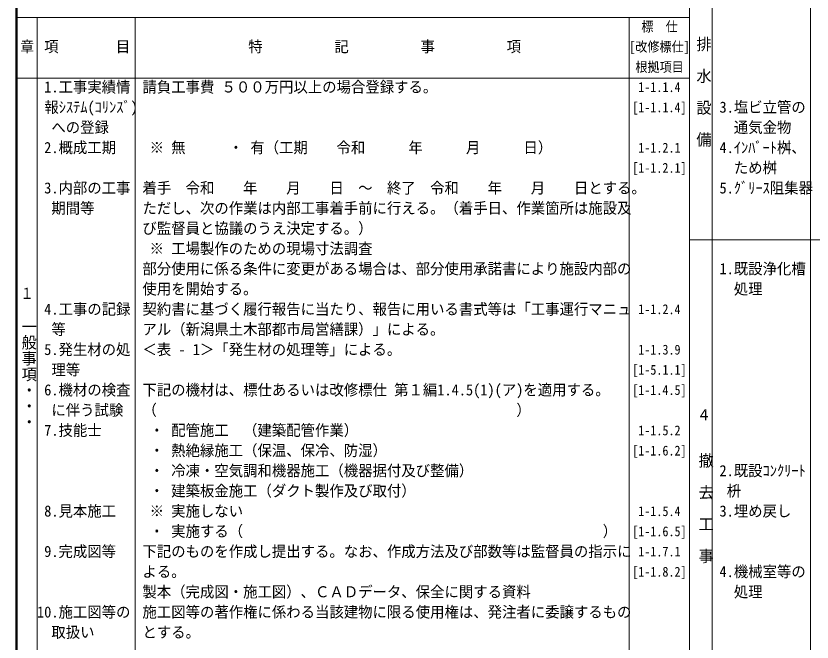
# Model space of a CAD drawing. Units: millimetres on the paper. Extents: x -399 to 402, y -274 to 280.
# Drawn here: x -398.6 to -162, y -91.6 to 94.4 of the extents above; entities that cross this region are included whole.
import ezdxf
from ezdxf.enums import TextEntityAlignment as Align

# ---------------------------------------------------------------- set-up
doc = ezdxf.new("R2010")
doc.units = ezdxf.units.MM
doc.layers.add('0-0', color=7, linetype='Continuous', lineweight=9)
doc.layers.add('F-0_枠', color=2, linetype='Continuous', lineweight=9)
doc.styles.add('@ＭＳ ゴシック', font='')
doc.styles.add('ＭＳ ゴシック', font='')
doc.styles.get('@ＭＳ ゴシック').set_extended_font_data('@MS Gothic')
doc.styles.get('ＭＳ ゴシック').set_extended_font_data('MS Gothic')

msp = doc.modelspace()

# ---------------------------------------------------------------- linework, layer by layer
at = {"layer": '0-0', "color": 2}
for p, q in [((-398.207, 93.905), (-198.357, 93.905)), ((-216.357, 93.905), (-216.357, -250.047)), ((-398.207, 75.905), (-198.357, 75.905)), ((-198.357, 27.906), (2.093, 27.906))]:
    msp.add_line(p, q, dxfattribs=at)
at = {"layer": 'F-0_枠'}
for p, q in [((-398.607, -274.447), (-398.607, 279.553)), ((-398.407, -274.247), (-398.407, 279.353)), ((-398.207, -274.047), (-398.207, 279.153)), ((-198.357, 279.153), (-198.357, -250.047)), ((-191.627, 279.225), (-191.627, -249.997)), ((-162.427, 279.053), (-162.427, -250.093)), ((-392.338, 93.905), (-392.338, -250.047)), ((-363.138, 93.905), (-363.138, -250.047))]:
    msp.add_line(p, q, dxfattribs=at)

# ---------------------------------------------------------------- texts
at = {"layer": '0-0', "style": 'ＭＳ ゴシック'}
for s, height, width, p in [('標\u3000仕', 2.933, 0.9, (-212.707, 88.905)), ('章', 3.299, 0.9, (-397.273, 82.655)), ('項        目', 3.299, 0.95, (-390.238, 82.655)), ('特          記          事          項', 3.299, 0.95, (-329.548, 82.655)), ('[改修標仕]', 2.933, 0.9, (-216.332, 82.905)), ('根拠項目', 2.933, 0.9, (-214.507, 76.905)), (' 1.工事実績情', 3.299, 0.95, (-392.338, 70.655)), (' 請負工事費 ５００万円以上の場合登録する。\u3000', 3.299, 0.95, (-363.138, 70.655)), ('1-1.1.4', 2.933, 0.9, (-213.632, 70.905)), ('  報ｼｽﾃﾑ(ｺﾘﾝｽﾞ)', 3.299, 0.95, (-394.412, 64.661)), ('[1-1.1.4]', 2.933, 0.9, (-215.432, 64.905)), (' 3.塩ビ立管の', 3.299, 0.95, (-191.627, 64.655)), ('  への登録', 3.299, 0.95, (-392.338, 58.655)), ('   通気金物', 3.299, 0.95, (-191.627, 58.655)), (' 2.概成工期', 3.299, 0.95, (-392.338, 52.655)), ('\u3000※ 無\u3000\u3000\u3000・ 有（工期    令和\u3000\u3000\u3000年\u3000\u3000\u3000月\u3000\u3000\u3000日）', 3.299, 0.95, (-363.138, 52.655)), (' 4.ｲﾝﾊﾞｰﾄ桝、', 3.299, 0.95, (-191.627, 52.656)), ('1-1.2.1', 2.933, 0.9, (-213.632, 52.905)), ('[1-1.2.1]', 2.933, 0.9, (-215.432, 46.906)), ('   ため桝', 3.299, 0.95, (-191.627, 46.656)), (' 3.内部の工事', 3.299, 0.95, (-392.338, 40.656)), (' 着手\u3000令和\u3000\u3000年\u3000\u3000月\u3000\u3000日\u3000～\u3000終了\u3000令和\u3000\u3000年\u3000\u3000月\u3000\u3000日とする。', 3.299, 0.95, (-363.138, 40.656)), (' 5.ｸﾞﾘｰｽ阻集器', 3.299, 0.95, (-191.627, 40.656)), ('  期間等', 3.299, 0.95, (-392.338, 34.656)), (' ただし、次の作業は内部工事着手前に行える。（着手日、作業箇所は施設及', 3.299, 0.95, (-363.138, 34.656)), (' び監督員と協議のうえ決定する。）', 3.299, 0.95, (-363.138, 28.656)), ('  ※ 工場製作のための現場寸法調査', 3.299, 0.95, (-363.138, 22.656)), (' 部分使用に係る条件に変更がある場合は、部分使用承諾書により施設内部の', 3.299, 0.95, (-363.138, 16.656)), (' 1.既設浄化槽', 3.299, 0.95, (-191.627, 16.656)), (' 使用を開始する。', 3.299, 0.95, (-363.138, 10.656)), ('   処理', 3.299, 0.95, (-191.627, 10.656)), ('１', 3.299, 0.9, (-397.346, 9.32)), (' 4.工事の記録', 3.299, 0.95, (-392.338, 4.656)), (' 契約書に基づく履行報告に当たり、報告に用いる書式等は「工事運行マニュ', 3.299, 0.95, (-363.138, 4.656)), ('1-1.2.4', 2.933, 0.9, (-213.632, 4.906)), ('\u3000等', 3.299, 0.95, (-392.338, -1.344)), (' アル（新潟県土木部都市局営繕課）」による。', 3.299, 0.95, (-363.138, -1.344)), (' 5.発生材の処', 3.299, 0.95, (-392.338, -7.344)), (' ＜表 - 1＞「発生材の処理等」による。', 3.299, 0.95, (-363.138, -7.344)), ('1-1.3.9', 2.933, 0.9, (-213.632, -7.094)), ('\u3000理等', 3.299, 0.95, (-392.338, -13.344)), ('[1-5.1.1]', 2.933, 0.9, (-215.432, -13.094)), (' 6.機材の検査', 3.299, 0.95, (-392.338, -19.344)), (' 下記の機材は、標仕あるいは改修標仕 第１編1.4.5(1)(ア)を適用する。', 3.299, 0.95, (-363.138, -19.344)), ('[1-1.4.5]', 2.933, 0.9, (-215.432, -19.094)), ('  に伴う試験', 3.299, 0.95, (-392.338, -25.344)), (' （\u3000\u3000\u3000\u3000\u3000\u3000\u3000\u3000\u3000\u3000\u3000\u3000\u3000\u3000\u3000\u3000\u3000\u3000\u3000\u3000\u3000\u3000\u3000\u3000\u3000）', 3.299, 0.95, (-363.138, -25.344)), ('４', 3.299, 0.9, (-196.157, -26.747)), (' 7.技能士', 3.299, 0.95, (-392.338, -31.344)), ('\u3000・ 配管施工  （建築配管作業）    ', 3.299, 0.95, (-363.138, -31.344)), ('1-1.5.2', 2.933, 0.9, (-213.632, -31.094)), ('\u3000・ 熱絶縁施工（保温、保冷、防湿）', 3.299, 0.95, (-363.138, -37.342)), ('[1-1.6.2]', 2.933, 0.9, (-215.432, -37.092)), ('\u3000・ 冷凍・空気調和機器施工（機器据付及び整備）    ', 3.299, 0.95, (-363.138, -43.342)), (' 2.既設ｺﾝｸﾘｰﾄ', 3.299, 0.95, (-191.627, -43.342)), ('\u3000・ 建築板金施工（ダクト製作及び取付）    ', 3.299, 0.95, (-363.138, -49.342)), ('\u3000枡', 3.299, 0.95, (-191.627, -49.342)), (' 8.見本施工', 3.299, 0.95, (-392.338, -55.342)), ('\u3000※ 実施しない', 3.299, 0.95, (-363.138, -55.342)), ('1-1.5.4', 2.933, 0.9, (-213.632, -55.092)), (' 3.埋め戻し', 3.299, 0.95, (-191.627, -55.342)), ('\u3000・ 実施する（\u3000\u3000\u3000\u3000\u3000\u3000\u3000\u3000\u3000\u3000\u3000\u3000\u3000\u3000\u3000\u3000\u3000\u3000\u3000\u3000\u3000\u3000\u3000\u3000\u3000）    ', 3.299, 0.95, (-363.138, -61.342)), ('[1-1.6.5]', 2.933, 0.9, (-215.432, -61.092)), (' 9.完成図等', 3.299, 0.95, (-392.338, -67.342)), (' 下記のものを作成し提出する。なお、作成方法及び部数等は監督員の指示に', 3.299, 0.95, (-363.138, -67.342)), ('1-1.7.1', 2.933, 0.9, (-213.632, -67.092)), (' 4.機械室等の', 3.299, 0.95, (-191.627, -73.342)), (' よる。', 3.299, 0.95, (-363.138, -73.342)), ('[1-1.8.2]', 2.933, 0.9, (-215.432, -73.092)), (' 製本（完成図・施工図）、ＣＡＤデータ、保全に関する資料', 3.299, 0.95, (-363.138, -79.342)), ('   処理', 3.299, 0.95, (-191.627, -79.342)), ('10.施工図等の', 3.299, 0.95, (-392.338, -85.342)), (' 施工図等の著作権に係わる当該建物に限る使用権は、発注者に委譲するもの', 3.299, 0.95, (-363.138, -85.342)), ('  取扱い', 3.299, 0.95, (-392.338, -91.342)), (' とする。', 3.299, 0.95, (-363.138, -91.342))]:
    msp.add_text(s, height=height, dxfattribs=dict(at, width=width)).set_placement(p, align=Align.BOTTOM_LEFT)
at = {"layer": '0-0', "style": '@ＭＳ ゴシック', "width": 1.05}
for s, p in [(' 排\u3000水\u3000設\u3000備', (-196.81, 90.777)), ('一般事項・・・', (-397.346, 4.52)), (' 撤\u3000去\u3000工\u3000事', (-196.157, -32.947))]:
    msp.add_text(s, height=3.299, rotation=270, dxfattribs=at).set_placement(p, align=Align.BOTTOM_LEFT)

doc.saveas('drawing.dxf')
